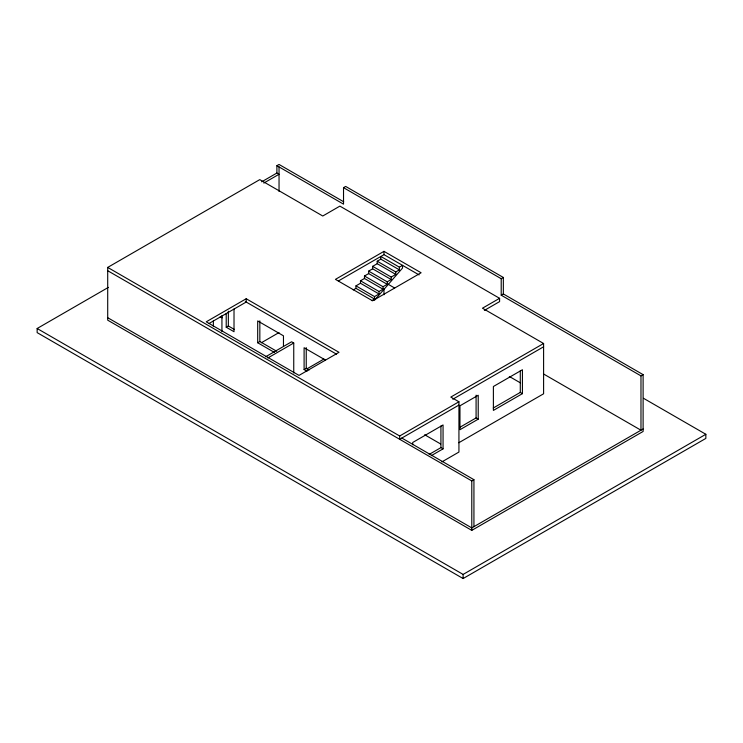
<?xml version="1.0" encoding="UTF-8"?>
<svg xmlns="http://www.w3.org/2000/svg" width="743" height="743" viewBox="0 0 743 743"><rect width="100%" height="100%" fill="white"/><g stroke="black" fill="none" stroke-linecap="round" stroke-linejoin="round"><path stroke-width="1.11" d="M374.574 300.181L402.539 268.047L402.539 265.362L399.4 267.174L380.834 256.456L380.834 259.14L399.4 269.858L399.4 267.174M261.666 181.831L276.898 173.035L276.898 165.689L279.043 164.454L343.675 201.771M276.898 165.689L343.526 204.149L343.526 187.663L501.209 278.709L501.209 295.194L503.345 293.949L643.113 374.648L643.113 431.46L471.786 530.372L107.707 320.177L107.707 267.415L259.762 179.63L322.768 216.009L339.895 206.117L499.593 298.314L499.593 301.612L484.362 310.398M263.811 183.066L279.043 174.271L276.898 173.035M643.559 398.322L705.85 434.284L705.85 438.407L463.112 578.546L37.15 332.623L37.15 328.499L108.367 287.383M343.526 187.663L345.662 186.428L503.345 277.464L503.345 293.949M246.202 298.742L206.229 321.821L299.03 375.401L339.003 352.321L246.202 298.742L246.202 302.039L209.22 323.391M226.216 313.574L226.216 327.217L228.352 325.982L234.212 329.363M383.982 251.348L335.437 279.368L372.559 300.804L421.105 272.774L383.982 251.348L383.982 254.645L338.409 280.956M377.221 261.23L395.787 271.947L395.787 274.418L377.221 263.7L377.221 261.23L380.834 259.14M372.652 266.338L391.217 277.055L391.217 279.526L372.652 268.808L372.652 266.338L377.221 263.7M368.658 271.121L387.224 281.829L387.224 284.309L368.658 273.591L368.658 271.121L372.652 268.808M364.469 276.015L383.026 286.724L383.026 289.203L364.469 278.486L364.469 276.015L368.658 273.591M360.476 280.789L379.032 291.507L379.032 293.977L360.476 283.259L360.476 280.789L364.469 278.486M355.971 285.86L374.528 296.578L374.528 299.048L355.971 288.34L355.971 285.86L360.476 283.259M283.464 346.145L283.464 335.817L257.691 320.939L257.691 342.755L259.836 341.52L276.684 351.244M261.304 342.783L279.006 332.558M353.241 289.909L355.971 288.34M395.787 271.947L399.4 269.858M391.217 277.055L395.787 274.418M387.224 281.829L391.217 279.526M383.026 286.724L387.224 284.309M265.623 356.779L291.609 341.78L293.745 343.015L293.745 373.014M379.032 291.507L383.026 289.203M267.759 358.015L293.745 343.015M374.528 296.578L379.032 293.977M371.797 300.627L374.528 299.048M325.369 360.011L304.101 347.733L304.101 369.55L306.246 368.314L309.144 369.986M306.905 368.872L323.939 359.045M501.209 278.709L503.345 277.464M499.593 298.314L482.458 308.206L543.597 343.498L543.597 393.79L458.784 442.754M543.597 343.498L450.797 397.078L458.933 401.777L458.933 452.06L441.899 461.895M452.793 399.223L543.597 346.795M107.707 267.415L399.688 435.992L458.933 401.777M458.933 405.074L399.688 439.289L399.688 435.992M459.75 427.364L476.087 417.928L478.223 419.163L478.223 395.257L459.963 405.799L459.963 429.705L478.223 419.163M493.25 408.018L520.286 392.415L522.422 393.651L522.422 369.745L493.389 386.509L493.389 410.415L522.422 393.651M429.166 454.41L440.924 447.63L443.06 448.865L443.06 424.959L412.699 442.484L412.699 444.76M431.311 455.645L443.06 448.865M501.209 295.194L640.977 375.884L643.113 374.648M107.707 270.721L471.786 480.916L473.932 479.681L473.932 526.666M643.113 428.98L471.786 527.901L107.707 317.707M37.15 328.499L463.112 574.423L705.85 434.284M383.982 254.645L419.098 274.919M387.623 283.947L394.654 288.015M543.449 373.915L640.977 430.216L640.977 375.884M509.317 376.469L520.314 382.812M245.32 301.528L336.588 354.225M220.188 316.694L222.194 317.855M424.671 434.757L440.664 443.989M257.691 342.755L274.538 352.479M304.101 369.55L307.008 371.221M226.216 327.217L234.017 331.722L234.017 308.986M401.824 438.054L473.932 479.681M520.286 370.785L520.286 392.415M476.087 395.165L476.087 417.928M471.786 480.916L471.786 530.372M463.112 574.423L463.112 578.546M440.924 425.999L440.924 447.63M383.982 289.027L383.982 294.748M306.246 347.65L306.246 368.314M279.043 166.924L279.043 191.462M259.836 320.855L259.836 341.52M228.352 311.206L228.352 325.982M221.934 315.664L221.934 331.601M213.362 320.762L213.362 326.456"/></g></svg>
